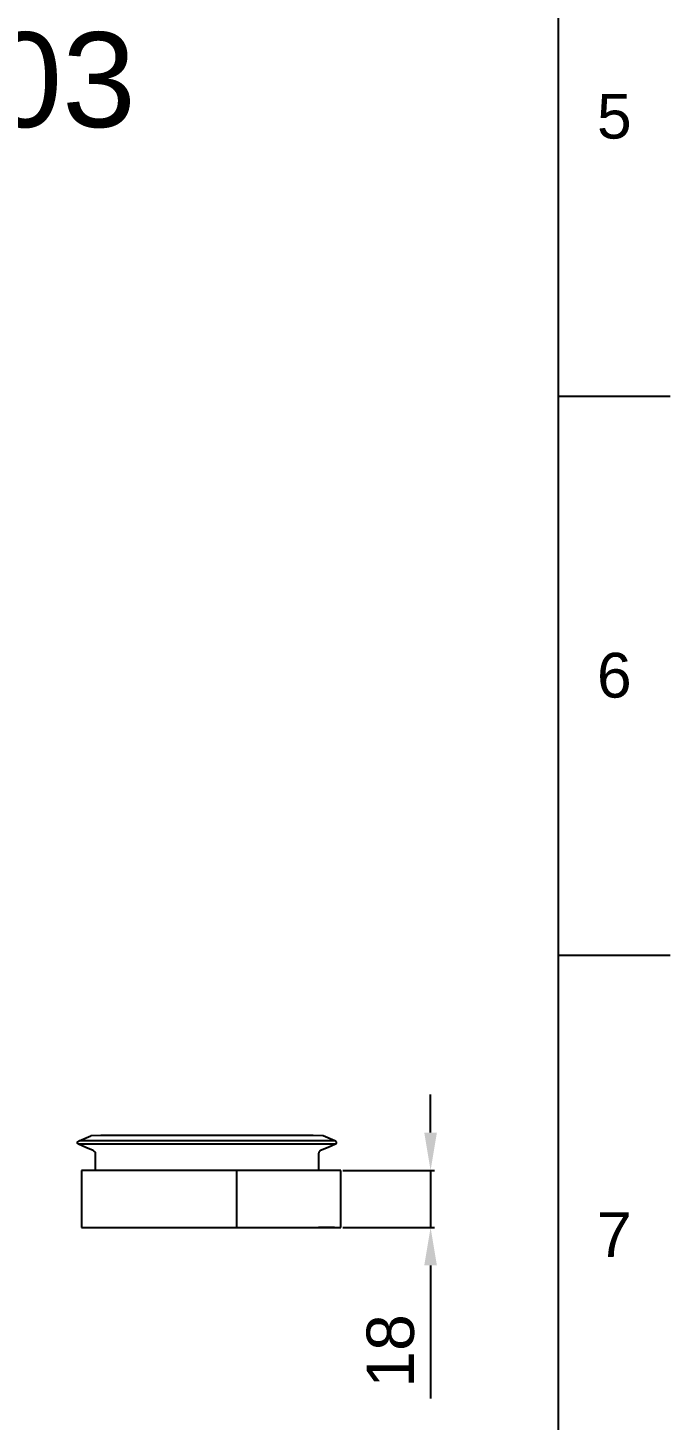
# Model space of a CAD drawing. Header units: millimetres. Extents: x 2164 to 3264, y 1200 to 2685.
# Drawn here: x 3060.8 to 3264.1, y 1441.7 to 1881.9 of the extents above; entities that cross this region are included whole.
import ezdxf

# ---------------------------------------------------------------- set-up
doc = ezdxf.new("R2010")
doc.units = ezdxf.units.MM
for name, color, linetype in [('DIM2', 3, 'Continuous'), ('form22', 7, 'Continuous'), ('main', 7, 'Continuous')]:
    doc.layers.add(name, color=color, linetype=linetype)
doc.styles.add('Arial Regular', font='arial.ttf')
doc.styles.get("Standard").update_dxf_attribs({"font": 'arial.ttf'})
doc.dimstyles.new('ISO-25', dxfattribs={"dimtxt": 2.5, "dimasz": 2.5, "dimexe": 1.25, "dimexo": 0.625, "dimtad": 1, "dimtxsty": 'Standard', "dimcen": 2.5, "dimadec": 0, "dimazin": 0, "dimtfac": 1, "dimtmove": 0, "dimatfit": 3, "dimfxl": 1, "dimarcsym": 0})

# ---------------------------------------------------------------- blocks, each defined once
blk = doc.blocks.new('*D55')
at = {"layer": 'Defpoints', "color": 0, "transparency": 16777216}
for p in [(3159.87, 1520.61), (3159.87, 1502.61), (3188.31, 1502.61)]:
    blk.add_point(p, dxfattribs=at)
at = {"layer": 'DIM2', "color": 0, "lineweight": -2, "transparency": 16777216}
for p, q in [((3188.31, 1532.61), (3188.31, 1544.61)), ((3160.5, 1520.61), (3189.56, 1520.61)), ((3188.31, 1520.61), (3188.31, 1502.61)), ((3160.5, 1502.61), (3189.56, 1502.61)), ((3188.31, 1490.61), (3188.31, 1448.5))]:
    blk.add_line(p, q, dxfattribs=at)
at = {"layer": 'DIM2', "color": 0, "transparency": 16777216}
for points in [[(3186.31, 1532.61), (3190.31, 1532.61), (3188.31, 1520.61)], [(3186.31, 1490.61), (3190.31, 1490.61), (3188.31, 1502.61)]]:
    blk.add_solid(points, dxfattribs=at)
at = {"layer": 'DIM2', "color": 0, "transparency": 16777216, "insert": (3175.65, 1463.56), "char_height": 15, "attachment_point": 5, "rotation": 90}
blk.add_mtext('18', dxfattribs=at)

msp = doc.modelspace()

# ---------------------------------------------------------------- linework, layer by layer
at = {"layer": 'form22'}
for p, q in [((3228.78, 1235.22), (3228.78, 2649.37)), ((3228.78, 1765.53), (3264.13, 1765.53)), ((3228.78, 1588.76), (3264.13, 1588.76))]:
    msp.add_line(p, q, dxfattribs=at)
at = {"layer": 'main'}
for p, q in [((3076.53, 1529.46), (3076.54, 1529.48)), ((3076.53, 1529.44), (3076.53, 1529.46)), ((3076.53, 1529.43), (3076.53, 1529.44)), ((3076.54, 1529.41), (3076.53, 1529.43)), ((3076.54, 1529.55), (3076.55, 1529.56)), ((3076.54, 1529.53), (3076.54, 1529.55)), ((3076.54, 1529.51), (3076.54, 1529.53)), ((3076.54, 1529.5), (3076.54, 1529.51)), ((3076.54, 1529.48), (3076.54, 1529.5)), ((3076.54, 1529.39), (3076.54, 1529.41)), ((3076.54, 1529.38), (3076.54, 1529.39)), ((3076.54, 1529.36), (3076.54, 1529.38)), ((3076.55, 1529.34), (3076.54, 1529.36)), ((3076.55, 1529.58), (3076.56, 1529.6)), ((3076.55, 1529.56), (3076.55, 1529.58)), ((3076.55, 1529.33), (3076.55, 1529.34)), ((3076.55, 1529.31), (3076.55, 1529.33)), ((3076.56, 1529.29), (3076.55, 1529.31)), ((3076.56, 1529.61), (3076.57, 1529.63)), ((3076.56, 1529.6), (3076.56, 1529.61)), ((3076.56, 1529.28), (3076.56, 1529.29)), ((3076.57, 1529.26), (3076.56, 1529.28)), ((3076.57, 1529.63), (3076.58, 1529.64)), ((3076.58, 1529.24), (3076.57, 1529.26)), ((3076.58, 1529.66), (3076.59, 1529.68)), ((3076.58, 1529.64), (3076.58, 1529.66)), ((3076.58, 1529.23), (3076.58, 1529.24)), ((3076.59, 1529.21), (3076.58, 1529.23)), ((3076.59, 1529.68), (3076.6, 1529.69)), ((3076.6, 1529.2), (3076.59, 1529.21)), ((3076.6, 1529.69), (3076.61, 1529.71)), ((3076.61, 1529.18), (3076.6, 1529.2)), ((3076.61, 1529.71), (3076.62, 1529.72)), ((3076.62, 1529.17), (3076.61, 1529.18)), ((3076.62, 1529.72), (3076.63, 1529.73)), ((3076.63, 1529.16), (3076.62, 1529.17)), ((3076.63, 1529.73), (3076.64, 1529.75)), ((3076.64, 1529.14), (3076.63, 1529.16)), ((3076.64, 1529.75), (3076.65, 1529.76)), ((3076.65, 1529.13), (3076.64, 1529.14)), ((3076.65, 1529.76), (3076.66, 1529.77)), ((3076.66, 1529.12), (3076.65, 1529.13)), ((3076.66, 1529.77), (3076.67, 1529.79)), ((3076.67, 1529.1), (3076.66, 1529.12)), ((3076.67, 1529.79), (3076.68, 1529.8)), ((3076.68, 1529.09), (3076.67, 1529.1)), ((3076.68, 1529.8), (3076.69, 1529.81)), ((3076.7, 1529.08), (3076.68, 1529.09)), ((3076.69, 1529.81), (3076.71, 1529.82)), ((3076.71, 1529.07), (3076.7, 1529.08)), ((3076.71, 1529.82), (3076.72, 1529.83)), ((3076.72, 1529.06), (3076.71, 1529.07)), ((3076.72, 1529.83), (3076.73, 1529.84)), ((3076.74, 1529.05), (3076.72, 1529.06)), ((3076.73, 1529.84), (3076.75, 1529.85)), ((3076.75, 1529.04), (3076.74, 1529.05)), ((3076.75, 1529.85), (3076.76, 1529.86)), ((3076.76, 1529.03), (3076.75, 1529.04)), ((3076.76, 1529.86), (3076.78, 1529.87)), ((3076.78, 1529.02), (3076.76, 1529.03)), ((3076.78, 1529.87), (3076.79, 1529.88)), ((3076.79, 1529.01), (3076.78, 1529.02)), ((3076.79, 1529.88), (3076.81, 1529.89)), ((3076.81, 1529), (3076.79, 1529.01)), ((3076.81, 1529.89), (3076.82, 1529.9)), ((3076.83, 1528.99), (3076.81, 1529)), ((3076.82, 1529.9), (3076.84, 1529.9)), ((3076.83, 1528.99), (3077.11, 1529.06)), ((3079.19, 1527.93), (3076.83, 1528.99)), ((3076.84, 1529.9), (3077.06, 1530)), ((3081.7, 1530.01), (3077.05, 1529.99)), ((3077.06, 1530), (3080.78, 1531.62)), ((3077.11, 1529.06), (3081.69, 1529.07)), ((3081.57, 1526.91), (3079.19, 1527.93)), ((3083.92, 1531.66), (3080.8, 1531.62)), ((3081.69, 1529.07), (3117.53, 1529.07)), ((3117.53, 1530.01), (3081.7, 1530.01)), ((3117.53, 1531.66), (3083.92, 1531.66)), ((3151.15, 1531.66), (3117.53, 1531.66)), ((3153.37, 1530.01), (3117.53, 1530.01)), ((3117.53, 1529.07), (3153.38, 1529.07)), ((3154.27, 1531.62), (3151.15, 1531.66)), ((3158.02, 1529.99), (3153.37, 1530.01)), ((3153.38, 1529.07), (3157.96, 1529.06)), ((3155.88, 1527.93), (3153.5, 1526.91)), ((3158.01, 1530), (3154.28, 1531.62)), ((3158.24, 1528.99), (3155.88, 1527.93)), ((3157.96, 1529.06), (3158.24, 1528.99)), ((3158.23, 1529.9), (3158.01, 1530)), ((3158.25, 1529.9), (3158.23, 1529.9)), ((3158.24, 1528.99), (3158.26, 1529)), ((3158.26, 1529.89), (3158.25, 1529.9)), ((3158.28, 1529.88), (3158.26, 1529.89)), ((3158.26, 1529), (3158.27, 1529.01)), ((3158.27, 1529.01), (3158.29, 1529.02)), ((3158.29, 1529.87), (3158.28, 1529.88)), ((3158.31, 1529.86), (3158.29, 1529.87)), ((3158.29, 1529.02), (3158.3, 1529.03)), ((3158.3, 1529.03), (3158.32, 1529.04)), ((3158.32, 1529.85), (3158.31, 1529.86)), ((3158.34, 1529.84), (3158.32, 1529.85)), ((3158.32, 1529.04), (3158.33, 1529.05)), ((3158.33, 1529.05), (3158.35, 1529.06)), ((3158.35, 1529.83), (3158.34, 1529.84)), ((3158.36, 1529.82), (3158.35, 1529.83)), ((3158.35, 1529.06), (3158.36, 1529.07)), ((3158.37, 1529.81), (3158.36, 1529.82)), ((3158.36, 1529.07), (3158.37, 1529.08)), ((3158.39, 1529.8), (3158.37, 1529.81)), ((3158.37, 1529.08), (3158.38, 1529.09)), ((3158.38, 1529.09), (3158.4, 1529.1)), ((3158.4, 1529.79), (3158.39, 1529.8)), ((3158.41, 1529.77), (3158.4, 1529.79)), ((3158.4, 1529.1), (3158.41, 1529.12)), ((3158.42, 1529.76), (3158.41, 1529.77)), ((3158.41, 1529.12), (3158.42, 1529.13)), ((3158.43, 1529.75), (3158.42, 1529.76)), ((3158.42, 1529.13), (3158.43, 1529.14)), ((3158.44, 1529.73), (3158.43, 1529.75)), ((3158.43, 1529.14), (3158.44, 1529.16)), ((3158.45, 1529.72), (3158.44, 1529.73)), ((3158.44, 1529.16), (3158.45, 1529.17)), ((3158.46, 1529.71), (3158.45, 1529.72)), ((3158.45, 1529.17), (3158.46, 1529.18)), ((3158.47, 1529.69), (3158.46, 1529.71)), ((3158.46, 1529.18), (3158.47, 1529.2)), ((3158.48, 1529.68), (3158.47, 1529.69)), ((3158.47, 1529.2), (3158.48, 1529.21)), ((3158.49, 1529.66), (3158.48, 1529.68)), ((3158.48, 1529.23), (3158.49, 1529.24)), ((3158.48, 1529.21), (3158.48, 1529.23)), ((3158.49, 1529.64), (3158.49, 1529.66)), ((3158.5, 1529.63), (3158.49, 1529.64)), ((3158.49, 1529.24), (3158.5, 1529.26)), ((3158.51, 1529.61), (3158.5, 1529.63)), ((3158.5, 1529.28), (3158.51, 1529.29)), ((3158.5, 1529.26), (3158.5, 1529.28)), ((3158.51, 1529.6), (3158.51, 1529.61)), ((3158.52, 1529.58), (3158.51, 1529.6)), ((3158.51, 1529.29), (3158.52, 1529.31)), ((3158.52, 1529.56), (3158.52, 1529.58)), ((3158.52, 1529.55), (3158.52, 1529.56)), ((3158.53, 1529.53), (3158.52, 1529.55)), ((3158.52, 1529.34), (3158.53, 1529.36)), ((3158.52, 1529.33), (3158.52, 1529.34)), ((3158.52, 1529.31), (3158.52, 1529.33)), ((3158.53, 1529.51), (3158.53, 1529.53)), ((3158.53, 1529.5), (3158.53, 1529.51)), ((3158.53, 1529.48), (3158.53, 1529.5)), ((3158.53, 1529.46), (3158.53, 1529.48)), ((3158.53, 1529.44), (3158.53, 1529.46)), ((3158.53, 1529.43), (3158.53, 1529.44)), ((3158.53, 1529.41), (3158.53, 1529.43)), ((3158.53, 1529.39), (3158.53, 1529.41)), ((3158.53, 1529.38), (3158.53, 1529.39)), ((3158.53, 1529.36), (3158.53, 1529.38)), ((3081.57, 1526.91), (3081.61, 1526.89)), ((3081.61, 1526.89), (3081.64, 1526.88)), ((3081.64, 1526.88), (3081.67, 1526.86)), ((3081.67, 1526.86), (3081.7, 1526.85)), ((3081.7, 1526.85), (3081.73, 1526.83)), ((3081.73, 1526.83), (3081.76, 1526.81)), ((3081.76, 1526.81), (3081.78, 1526.79)), ((3081.78, 1526.79), (3081.81, 1526.77)), ((3081.81, 1526.77), (3081.84, 1526.75)), ((3081.84, 1526.75), (3081.86, 1526.73)), ((3081.86, 1526.73), (3081.89, 1526.7)), ((3081.89, 1526.7), (3081.91, 1526.68)), ((3081.91, 1526.68), (3081.94, 1526.65)), ((3081.94, 1526.65), (3081.96, 1526.63)), ((3081.96, 1526.63), (3081.98, 1526.6)), ((3081.98, 1526.6), (3082, 1526.57)), ((3082, 1526.57), (3082.02, 1526.55)), ((3082.02, 1526.55), (3082.04, 1526.52)), ((3082.04, 1526.52), (3082.06, 1526.49)), ((3082.06, 1526.49), (3082.07, 1526.46)), ((3082.07, 1526.46), (3082.09, 1526.43)), ((3082.09, 1526.43), (3082.11, 1526.4)), ((3082.11, 1526.4), (3082.12, 1526.37)), ((3082.12, 1526.37), (3082.13, 1526.33)), ((3082.13, 1526.33), (3082.14, 1526.3)), ((3082.14, 1526.3), (3082.15, 1526.27)), ((3082.15, 1526.27), (3082.16, 1526.24)), ((3082.16, 1526.24), (3082.17, 1526.2)), ((3082.17, 1526.2), (3082.18, 1526.17)), ((3082.18, 1526.17), (3082.18, 1526.14)), ((3082.18, 1526.14), (3082.19, 1526.1)), ((3082.19, 1526.1), (3082.2, 1525.99)), ((3082.2, 1525.99), (3082.2, 1520.63)), ((3152.88, 1526.1), (3152.87, 1525.99)), ((3152.87, 1525.99), (3152.87, 1520.63)), ((3152.89, 1526.17), (3152.88, 1526.14)), ((3152.88, 1526.14), (3152.88, 1526.1)), ((3152.9, 1526.2), (3152.89, 1526.17)), ((3152.91, 1526.24), (3152.9, 1526.2)), ((3152.92, 1526.27), (3152.91, 1526.24)), ((3152.93, 1526.3), (3152.92, 1526.27)), ((3152.94, 1526.33), (3152.93, 1526.3)), ((3152.95, 1526.37), (3152.94, 1526.33)), ((3152.96, 1526.4), (3152.95, 1526.37)), ((3152.98, 1526.43), (3152.96, 1526.4)), ((3152.99, 1526.46), (3152.98, 1526.43)), ((3153.01, 1526.49), (3152.99, 1526.46)), ((3153.03, 1526.52), (3153.01, 1526.49)), ((3153.05, 1526.55), (3153.03, 1526.52)), ((3153.07, 1526.57), (3153.05, 1526.55)), ((3153.09, 1526.6), (3153.07, 1526.57)), ((3153.11, 1526.63), (3153.09, 1526.6)), ((3153.13, 1526.65), (3153.11, 1526.63)), ((3153.16, 1526.68), (3153.13, 1526.65)), ((3153.18, 1526.7), (3153.16, 1526.68)), ((3153.21, 1526.73), (3153.18, 1526.7)), ((3153.23, 1526.75), (3153.21, 1526.73)), ((3153.26, 1526.77), (3153.23, 1526.75)), ((3153.29, 1526.79), (3153.26, 1526.77)), ((3153.31, 1526.81), (3153.29, 1526.79)), ((3153.34, 1526.83), (3153.31, 1526.81)), ((3153.37, 1526.85), (3153.34, 1526.83)), ((3153.4, 1526.86), (3153.37, 1526.85)), ((3153.43, 1526.88), (3153.4, 1526.86)), ((3153.46, 1526.89), (3153.43, 1526.88)), ((3153.49, 1526.91), (3153.46, 1526.89)), ((3152.87, 1520.63), (3077.87, 1520.63)), ((3077.87, 1520.63), (3077.87, 1502.61)), ((3126.87, 1520.61), (3126.87, 1502.61)), ((3157.87, 1520.63), (3152.87, 1520.63)), ((3159.87, 1520.61), (3157.87, 1520.63)), ((3159.87, 1502.61), (3159.87, 1520.61)), ((3077.87, 1502.61), (3152.87, 1502.61)), ((3157.87, 1502.61), (3152.87, 1502.61)), ((3152.87, 1502.61), (3157.48, 1502.61)), ((3157.48, 1502.61), (3159.87, 1502.61))]:
    msp.add_line(p, q, dxfattribs=at)

# ---------------------------------------------------------------- texts
at = {"layer": 'form22', "char_height": 14.14, "attachment_point": 5, "style": 'Arial Regular'}
for s, insert, width in [('5', (3246.45, 1853.91), 47.1892), ('6', (3246.45, 1677.14), 47.0355), ('7', (3246.45, 1500.38), 46.5744)]:
    msp.add_mtext(s, dxfattribs=dict(at, insert=insert, width=width))
at = {"layer": 'main', "insert": (2924.98, 1880.56), "char_height": 30, "width": 394.8913, "attachment_point": 1, "style": 'Arial Regular'}
msp.add_mtext('KCA-403', dxfattribs=at)

# ---------------------------------------------------------------- dimensions: what is measured, and where the dimension line sits
at = {"layer": 'DIM2', "color": 3}
dim = msp.add_linear_dim(base=(3188.31, 1502.61), p1=(3159.87, 1520.61), p2=(3159.87, 1502.61), angle=90, dimstyle='ISO-25', override={"dimtxt": 15, "dimasz": 12, "dimgap": 5, "dimdec": 0, "dimtix": 0, "dimtmove": 0}, dxfattribs=at)
dim.commit()
dim.dimension.update_dxf_attribs({"geometry": '*D55', "text_midpoint": (3175.65, 1463.56)})

doc.saveas('drawing.dxf')
